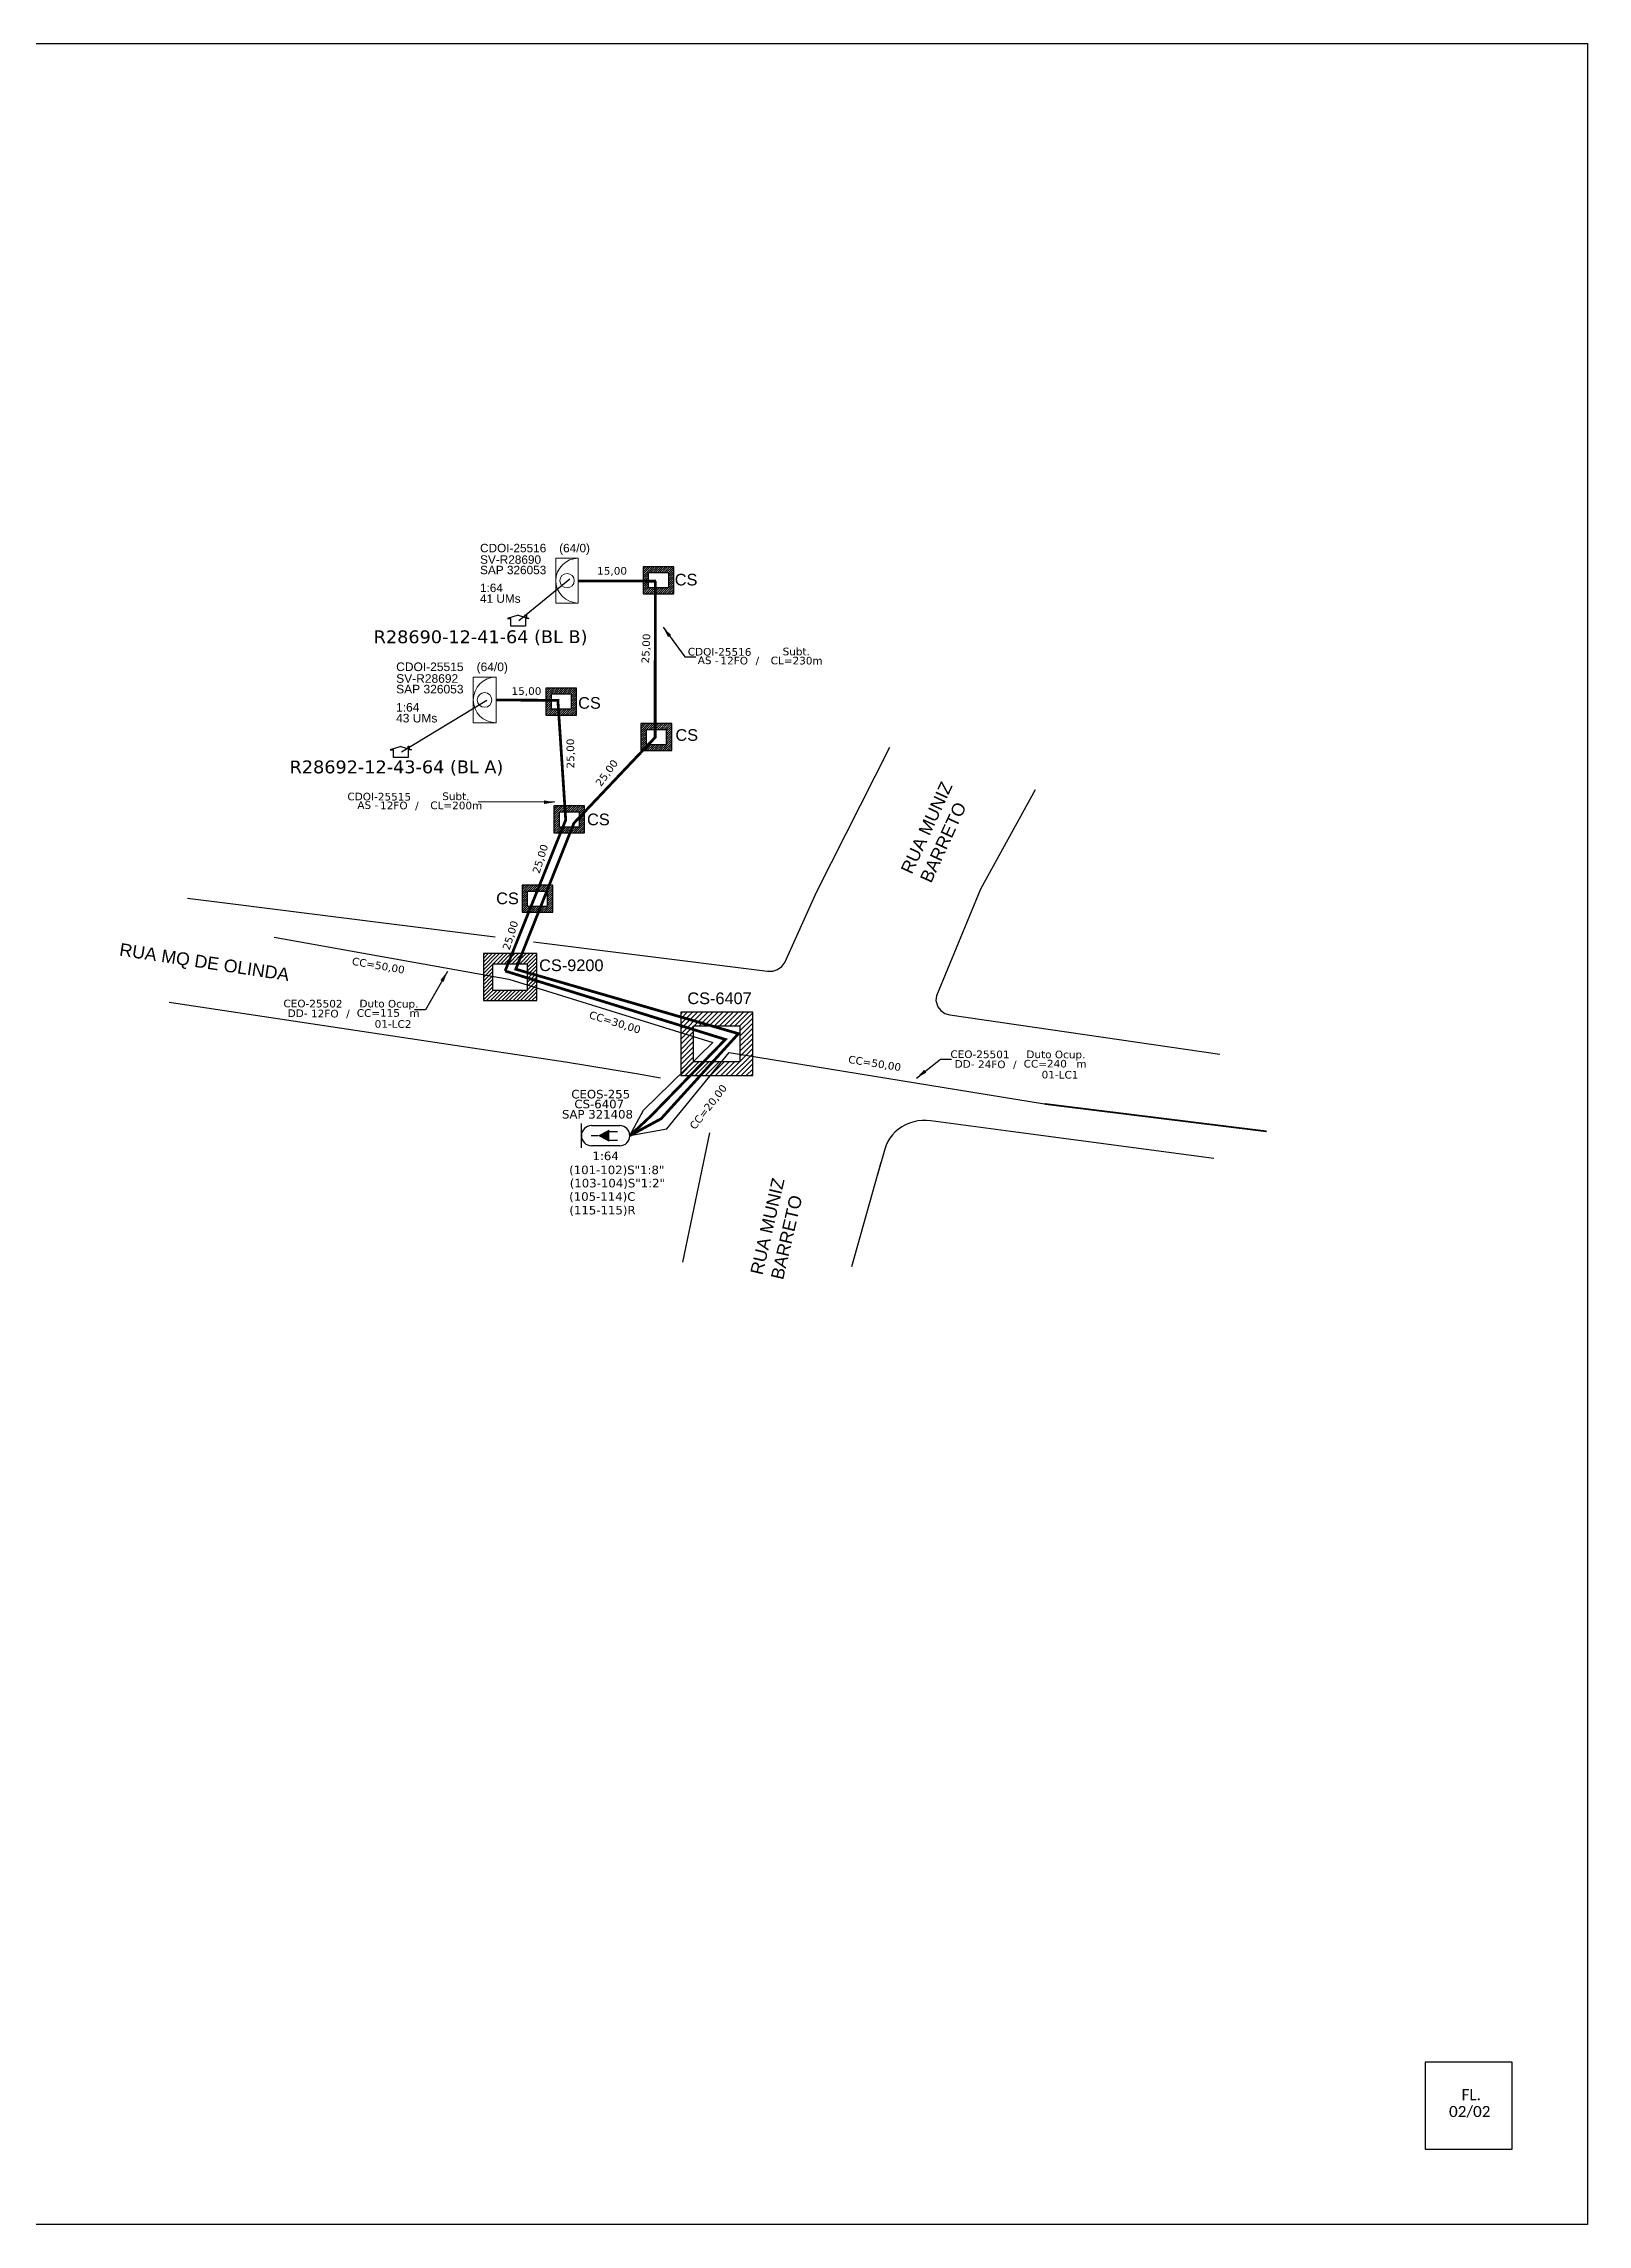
# Model space of a CAD drawing. Extents: x -4 to 1788, y 1 to 595.
# Drawn here: x 1368 to 1788, y 1 to 595 of the extents above; entities that cross this region are included whole.
import ezdxf
from ezdxf.enums import TextEntityAlignment as Align

# ---------------------------------------------------------------- set-up
doc = ezdxf.new("R2010")
doc.units = 0
for name, color, linetype in [('10.0-Cartográfico', 4, 'Continuous'), ('10.1-Caixas Subterrâneas', 5, 'Continuous'), ('20.4-CEOS', 1, 'Continuous'), ('CAP a instalar', 1, 'Continuous'), ('CD a instalar', 1, 'Continuous'), ('CDOI', 1, 'Continuous'), ('celulas gpon', 7, 'Continuous'), ('label_cabos', 7, 'Continuous'), ('Legenda', 1, 'Continuous'), ('locais legendas', 7, 'Continuous'), ('surveys', 7, 'Continuous')]:
    doc.layers.add(name, color=color, linetype=linetype)
for name, color, linetype, lineweight in [("20.0-LEGENDA DOS CDO'S", 1, 'Continuous', 0), ('20.1-CDO_INTERIOR', 1, 'Continuous', 0), ('Segmento Logradouro Texto', 251, 'Continuous', 0)]:
    doc.layers.add(name, color=color, linetype=linetype, lineweight=lineweight)
doc.layers.add('DROP DE CLIENTE', color=140, linetype='Continuous', plot=False)
doc.layers.add('EXTRA', color=50, linetype='Continuous', plot=False)
doc.styles.add('ARIAL', font='arial.ttf')
doc.styles.add('DIGICADE', font='arial.ttf')
doc.styles.add('siredit', font='verdana.ttf')
doc.styles.add('WMF-Calibri0', font='calibri.ttf')
doc.linetypes.add('FENCELINE1', pattern='A,0.25,-0.1,[133,ltypeshp.shx,S=0.1,R=0,X=-0.1,Y=0],-0.1,1', length=1.45)
doc.dimstyles.new('CC', dxfattribs={"dimtxt": 0.8, "dimasz": 2, "dimexe": 0.18, "dimexo": 0.0625, "dimgap": 0.09, "dimtad": 0, "dimdec": 0, "dimrnd": 1, "dimzin": 0, "dimdsep": 46, "dimtxsty": 'siredit', "dimblk": 'NONE', "dimcen": 0, "dimse1": 1, "dimse2": 1, "dimsd1": 1, "dimsd2": 1, "dimclrt": 7, "dimadec": 0, "dimazin": 0, "dimtfac": 1, "dimtdec": 0, "dimtofl": 0, "dimtmove": 0, "dimatfit": 3, "dimfxl": 0, "dimtolj": 1, "dimtzin": 0, "dimarcsym": 0})

# ---------------------------------------------------------------- blocks, each defined once
blk = doc.blocks.new('SURVEY_SURVEY')
for p, q in [((0, 0.0000127), (-0.0000126, 0.000009)), ((-0.0000126, 0.000009), (-0.0000086, 0.000009)), ((-0.0000086, 0), (-0.0000086, 0.000009)), ((0.0000086, 0), (-0.0000086, 0)), ((0, 0.0000127), (0.0000126, 0.000009)), ((0.0000084, 0.0000132), (0.0000098, 0.0000132)), ((0.0000084, 0.0000103), (0.0000084, 0.0000132)), ((0.0000126, 0.000009), (0.0000086, 0.000009)), ((0.0000086, 0.000009), (0.0000086, 0)), ((0.0000098, 0.0000132), (0.0000098, 0.0000099))]:
    blk.add_line(p, q)
blk = doc.blocks.new('*U115')
at = {"layer": '20.4-CEOS'}
for p, q in [((-4.54, 1.19), (-1.19, 1.19)), ((-1.19, -1.19), (-4.54, -1.19))]:
    blk.add_line(p, q, dxfattribs=at)
for points in [[(-5.73, -1.43), (-5.73, 1.44)], [(-3.79, 0), (-4.59, 0)], [(-2.47, 0.48), (-1.45, 0.48)], [(-2.47, -0.52), (-1.45, -0.52)]]:
    blk.add_lwpolyline(points, dxfattribs=at)
blk.add_lwpolyline([(-3.79, 0, 0, 1.47, 0), (-2.41, 0, 1.47, 1.47, 0)], format="xyseb", dxfattribs=at)
for centre, start, end in [((-4.54, 0), 90, 270), ((-1.19, 0), 270, 90)]:
    blk.add_arc(centre, 1.19, start, end, dxfattribs=at)
at = {"layer": '20.4-CEOS', "color": 7, "style": 'siredit'}
for tag, p in [('FID', (-2.86, 5.6)), ('LOCAL', (-2.86, 4.24)), ('SAP', (-2.81, 2.77)), ('RACIO_SPLITAGEM', (-2.86, -1.88))]:
    blk.add_attdef(tag, text='', height=1.01, dxfattribs=at).set_placement(p, align=Align.TOP_CENTER)
for tag, flags, p in [('ID_ATIVIDADE', 3, (-2.86, -3.58)), ('FATOR', 1, (-2.86, -4.89))]:
    blk.add_attdef(tag, text='', height=1.01, dxfattribs=dict(at, flags=flags)).set_placement(p, align=Align.TOP_CENTER)
at = {"layer": '20.4-CEOS', "color": 7, "style": 'siredit', "flags": 3}
blk.add_attdef('QTDE', (-4.97, -7.12), '', height=1.01, dxfattribs=at)
blk = doc.blocks.new('*U113')
at = {"layer": '20.4-CEOS', "color": 7, "style": 'siredit'}
for tag, p in [('FIBRAS_SPLITTER', (0, 0)), ('FIBRAS_TOP_C', (0, -4.13)), ('RESERVA_FINAIS', (0, -5.46))]:
    blk.add_attdef(tag, p, '', height=1.01, dxfattribs=at)
for tag, p, flags in [('ID_ATIVIDADE', (0, -6.77), 3), ('FATOR', (0, -8.09), 1), ('QTDE', (0, -9.4), 1), ('FID', (0, -10.71), 1)]:
    blk.add_attdef(tag, p, '', height=1.01, dxfattribs=dict(at, flags=flags))
blk = doc.blocks.new('*U114')
at = {"layer": '20.4-CEOS', "color": 7, "style": 'siredit'}
blk.add_attdef('FIBRAS_SPLITTER', (0, 0), '', height=1.01, dxfattribs=at)
for tag, p, flags in [('ID_ATIVIDADE', (0, -1.48), 3), ('FATOR', (0, -2.79), 1), ('QTDE', (0, -4.11), 1), ('FID', (0, -5.42), 1)]:
    blk.add_attdef(tag, p, '', height=1.01, dxfattribs=dict(at, flags=flags))
blk = doc.blocks.new('LEGENDA DOS CABOS')
at = {"layer": 'EXTRA', "color": 0, "style": 'siredit'}
for tag, p in [('ID', (4.6, 0.97)), ('XX', (9.03, 0.97))]:
    blk.add_attdef(tag, text='', height=0.48, rotation=359.69, dxfattribs=at).set_placement(p, align=Align.MIDDLE_CENTER)
at = {"layer": 'Legenda', "color": 0, "style": 'siredit'}
for tag, p in [('TIPO_CABO', (1.31, 0)), ('CABO', (4.69, -0.05)), ('/', (6.81, -0.05)), ('METROS', (10.03, -0.05))]:
    blk.add_attdef(tag, text='', height=0.8, rotation=359.69, dxfattribs=at).set_placement(p, align=Align.MIDDLE_CENTER)
blk = doc.blocks.new('_None')
blk = doc.blocks.new('Inst CB DT OCUP CFOA-SM-DD-G-24')
at = {"layer": 'label_cabos', "color": 0, "style": 'siredit'}
for tag, flags, p in [('ID_ATIVIDADE', 3, (1.31, 2.67)), ('FATOR', 1, (11.56, 2.55))]:
    blk.add_attdef(tag, text='', height=1, rotation=359.69, dxfattribs=dict(at, flags=flags)).set_placement(p, align=Align.MIDDLE_CENTER)
for tag, p in [('TIPO_CABO', (1.11, 0)), ('DESTINO_CABO', (3.13, 1.26)), ('CABO', (4.69, -0.05)), ('/', (7.71, -0.05)), ('LANCE', (10.41, 0.02)), ('TIPO_CABO', (13.11, 1.24)), ('UND', (16.46, 0)), ('FID', (13.65, -1.41))]:
    blk.add_attdef(tag, text='', height=1, rotation=359.69, dxfattribs=at).set_placement(p, align=Align.MIDDLE_CENTER)
blk.add_attdef('QTDE', (11.93, -0.45), '', height=1, rotation=359.69, dxfattribs=at)
blk = doc.blocks.new('Inst CB DT OCUP CFOA-SM-DD-S-12')
at = {"layer": 'label_cabos', "color": 0, "style": 'siredit'}
for tag, flags, p in [('ID_ATIVIDADE', 3, (1.31, 2.67)), ('FATOR', 1, (11.56, 2.55))]:
    blk.add_attdef(tag, text='', height=1, rotation=359.69, dxfattribs=dict(at, flags=flags)).set_placement(p, align=Align.MIDDLE_CENTER)
for tag, p in [('TIPO_CABO', (1.11, 0)), ('DESTINO_CABO', (3.13, 1.26)), ('CABO', (4.69, -0.05)), ('/', (7.71, -0.05)), ('LANCE', (10.41, 0.02)), ('TIPO_CABO', (13.11, 1.24)), ('UND', (16.46, 0)), ('FID', (13.65, -1.41))]:
    blk.add_attdef(tag, text='', height=1, rotation=359.69, dxfattribs=at).set_placement(p, align=Align.MIDDLE_CENTER)
blk.add_attdef('QTDE', (11.93, -0.45), '', height=1, rotation=359.69, dxfattribs=at)
blk = doc.blocks.new('*X98')
at = {"color": 0, "linetype": 'Continuous'}
for p, q in [((-1.25, 0.34099), (-0.49099, 1.1)), ((-1.25, 0.517767), (-0.667767, 1.1)), ((-1.25, 0.694544), (-0.844544, 1.1)), ((-1.25, 0.87132), (-1.02132, 1.1)), ((-1.25, 1.048097), (-1.198097, 1.1)), ((-0.789214, 0.625), (-0.314214, 1.1)), ((-0.612437, 0.625), (-0.137437, 1.1)), ((-0.43566, 0.625), (0.03934, 1.1)), ((-0.258883, 0.625), (0.216117, 1.1)), ((-0.082107, 0.625), (0.392893, 1.1)), ((0.09467, 0.625), (0.56967, 1.1)), ((0.271447, 0.625), (0.746447, 1.1)), ((0.448223, 0.625), (0.923223, 1.1)), ((0.625, 0.625), (1.1, 1.1)), ((0.801777, 0.625), (1.25, 1.073223)), ((0.8035, 0.449947), (1.25, 0.896447)), ((-1.25, 0.164214), (-0.8035, 0.610714)), ((-1.25, -0.012563), (-0.8035, 0.433937)), ((-1.25, -0.18934), (-0.8035, 0.25716)), ((-1.25, -0.366117), (-0.8035, 0.080383)), ((0.8035, 0.27317), (1.25, 0.71967)), ((0.8035, 0.096393), (1.25, 0.542893)), ((0.8035, -0.080383), (1.25, 0.366117)), ((0.8035, -0.25716), (1.25, 0.18934)), ((0.8035, -0.433937), (1.25, 0.012563)), ((-1.25, -0.542893), (-0.8035, -0.096393)), ((-1.25, -0.71967), (-0.8035, -0.27317)), ((-1.25, -0.896447), (-0.8035, -0.449947)), ((-1.25, -1.073223), (-0.801777, -0.625)), ((-1.1, -1.1), (-0.625, -0.625)), ((-0.923223, -1.1), (-0.448223, -0.625)), ((-0.746447, -1.1), (-0.271447, -0.625)), ((-0.56967, -1.1), (-0.09467, -0.625)), ((-0.392893, -1.1), (0.082107, -0.625)), ((-0.216117, -1.1), (0.258883, -0.625)), ((-0.03934, -1.1), (0.43566, -0.625)), ((0.137437, -1.1), (0.612437, -0.625)), ((0.314214, -1.1), (0.789214, -0.625)), ((0.49099, -1.1), (1.25, -0.34099)), ((0.667767, -1.1), (1.25, -0.517767)), ((0.8035, -0.610714), (1.25, -0.164214)), ((0.844544, -1.1), (1.25, -0.694544)), ((1.02132, -1.1), (1.25, -0.87132)), ((1.198097, -1.1), (1.25, -1.048097))]:
    blk.add_line(p, q, dxfattribs=at)

msp = doc.modelspace()

# ---------------------------------------------------------------- linework, layer by layer
at = {"color": 7}
msp.add_lwpolyline([(947.45, 595.26), (1788.45, 595.26), (1788.45, 1.26), (947.45, 1.26)], close=True, dxfattribs=at)
at = {"color": 0}
msp.add_lwpolyline([(1767.96, 45.46), (1744.25, 45.46), (1744.25, 21.75), (1767.96, 21.75)], close=True, dxfattribs=at)
at = {"layer": '10.0-Cartográfico'}
for points in [[(1578.55, 364.34), (1598.44, 403.63)], [(1638.08, 392.01), (1623.16, 364.93), (1611.15, 335.91), (1610.99, 334.62), (1611.48, 332.94), (1612.3, 331.89), (1613.44, 331.11), (1614.77, 330.71), (1688.35, 320.04)], [(1407.16, 362.53), (1418.77, 361.07)], [(1528.89, 347.18), (1565.16, 342.61), (1566.57, 342.64), (1567.89, 343.05), (1569, 343.86), (1569.86, 345.01), (1578.55, 364.34)], [(1418.77, 361.07), (1461.3, 355.7)], [(1461.3, 355.7), (1490.96, 351.97)], [(1501.43, 350.64), (1528.89, 347.18)], [(1535.95, 313.45), (1529.44, 314.69), (1510.13, 317.78), (1402.14, 334.07)], [(1542.1, 263.33), (1549.43, 298.56)], [(1631.43, 298.93), (1609.63, 301.83), (1608.46, 301.92), (1607.27, 301.93), (1606.1, 301.81), (1604.96, 301.57), (1603.84, 301.22), (1602.76, 300.77), (1601.76, 300.22), (1600.8, 299.59), (1599.94, 298.85), (1599.16, 298.03), (1598.48, 297.15), (1597.88, 296.2), (1597.42, 295.2), (1597.06, 294.15), (1595, 286.83)], [(1686.72, 291.57), (1631.43, 298.93)], [(1596.03, 290.49), (1588.02, 262.04)]]:
    msp.add_lwpolyline(points, dxfattribs=at)
at = {"layer": '10.1-Caixas Subterrâneas', "color": 30}
for p, q in [((1504.76, 419.71), (1504.76, 412.36)), ((1513.12, 419.71), (1504.76, 419.71)), ((1506.25, 413.94), (1506.25, 418.12)), ((1506.25, 418.12), (1511.63, 418.12)), ((1511.63, 418.12), (1511.63, 413.94)), ((1513.12, 412.36), (1513.12, 419.71)), ((1504.76, 412.36), (1513.12, 412.36)), ((1511.63, 413.94), (1506.25, 413.94)), ((1530.67, 410.05), (1530.67, 402.7)), ((1539.03, 410.05), (1530.67, 410.05)), ((1539.03, 402.7), (1539.03, 410.05)), ((1532.16, 404.29), (1532.16, 408.47)), ((1532.16, 408.47), (1537.53, 408.47)), ((1537.53, 404.29), (1532.16, 404.29)), ((1537.53, 408.47), (1537.53, 404.29)), ((1530.67, 402.7), (1539.03, 402.7)), ((1506.94, 387.63), (1506.94, 380.28)), ((1515.3, 387.63), (1506.94, 387.63)), ((1515.3, 380.28), (1515.3, 387.63)), ((1506.94, 380.28), (1515.3, 380.28)), ((1508.44, 381.86), (1508.44, 386.04)), ((1508.44, 386.04), (1513.81, 386.04)), ((1513.81, 381.86), (1508.44, 381.86)), ((1513.81, 386.04), (1513.81, 381.86)), ((1498.28, 366), (1498.28, 358.65)), ((1506.63, 366), (1498.28, 366)), ((1499.77, 360.23), (1499.77, 364.41)), ((1499.77, 364.41), (1505.14, 364.41)), ((1505.14, 364.41), (1505.14, 360.23)), ((1506.63, 358.65), (1506.63, 366)), ((1498.28, 358.65), (1506.63, 358.65)), ((1505.14, 360.23), (1499.77, 360.23)), ((1487.75, 347.4), (1487.75, 334.61)), ((1502.29, 347.4), (1487.75, 347.4)), ((1490.35, 337.37), (1490.35, 344.64)), ((1490.35, 344.64), (1499.7, 344.64)), ((1499.7, 344.64), (1499.7, 337.37)), ((1502.29, 334.61), (1502.29, 347.4)), ((1487.75, 334.61), (1502.29, 334.61)), ((1499.7, 337.37), (1490.35, 337.37)), ((1541.49, 331.44), (1541.49, 314.16)), ((1561.13, 331.44), (1541.49, 331.44)), ((1545, 317.89), (1545, 327.71)), ((1545, 327.71), (1557.62, 327.71)), ((1557.62, 327.71), (1557.62, 317.89)), ((1561.13, 314.16), (1561.13, 331.44)), ((1557.62, 317.89), (1545, 317.89)), ((1541.49, 314.16), (1561.13, 314.16))]:
    msp.add_line(p, q, dxfattribs=at)
at = {"layer": '20.1-CDO_INTERIOR', "color": 1, "lineweight": 18}
for points in [[(1507.48, 442.86), (1507.47, 455.08), (1513.58, 455.09), (1513.59, 442.87)], [(1484.97, 410.26), (1484.97, 422.69), (1491.18, 422.69), (1491.18, 410.27)]]:
    msp.add_lwpolyline(points, close=True, dxfattribs=at)
for centre, radius in [((1510.53, 448.98), 1.96), ((1488.07, 416.48), 1.99)]:
    msp.add_circle(centre, radius, dxfattribs=at)
for centre, radius in [((1513.59, 448.98), 6.11), ((1491.18, 416.48), 6.21)]:
    msp.add_arc(centre, radius, 90.02759, 270.02759, dxfattribs=at)
at = {"layer": 'CAP a instalar', "color": 7, "ltscale": 50}
for p, q in [((1430.71, 351.91), (1494.65, 340.47)), ((1494.65, 340.47), (1550.22, 323.16)), ((1531.35, 304.76), (1550.22, 323.16)), ((1537.73, 299.66), (1554.72, 320.48)), ((1554.72, 320.48), (1640.57, 306.46)), ((1527.64, 297.81), (1531.35, 304.76)), ((1527.64, 297.81), (1537.73, 299.66))]:
    msp.add_line(p, q, dxfattribs=at)
at = {"layer": 'CAP a instalar', "color": 1, "ltscale": 50, "const_width": 0.461}
msp.add_lwpolyline([(1640.57, 306.46), (1701.1, 298.97)], dxfattribs=at)
at = {"layer": 'CD a instalar', "color": 1, "linetype": 'FENCELINE1', "ltscale": 5, "const_width": 0.754}
for points in [[(1527.64, 297.81), (1536.15, 302.42), (1557.2, 325.59), (1496.56, 343.15), (1512.39, 382.92), (1534.53, 406.29), (1534.56, 448.85)], [(1513.43, 448.88), (1534.76, 448.85)], [(1491.26, 416.48), (1508.03, 416.38), (1510.17, 383.82), (1493.66, 342.66)], [(1527.64, 297.81), (1533.45, 303.25), (1553.65, 324.01), (1493.66, 342.66)]]:
    msp.add_lwpolyline(points, dxfattribs=at)
at = {"layer": 'DROP DE CLIENTE'}
for points in [[(1497.43, 438.11), (1511.33, 449.43)], [(1465.44, 402.34), (1488.66, 416.47)]]:
    msp.add_lwpolyline(points, dxfattribs=at)
at = {"layer": 'locais legendas', "color": 30}
for p, q in [((1531.26, 452.75), (1531.26, 445.4)), ((1539.62, 452.75), (1531.26, 452.75)), ((1539.62, 445.4), (1539.62, 452.75)), ((1532.75, 446.99), (1532.75, 451.17)), ((1532.75, 451.17), (1538.12, 451.17)), ((1538.12, 446.99), (1532.75, 446.99)), ((1538.12, 451.17), (1538.12, 446.99)), ((1531.26, 445.4), (1539.62, 445.4))]:
    msp.add_line(p, q, dxfattribs=at)

# ---------------------------------------------------------------- block references
at = {"color": 0, "lineweight": 0}
ref = msp.add_blockref('Inst CB DT OCUP CFOA-SM-DD-S-12', (1434.84, 331.16), dxfattribs=dict(at, xscale=2.073924533821601, yscale=2.073924533821601, zscale=2.073924533821601))
ref.add_attrib('DESTINO_CABO', 'CEO-25502', dxfattribs={"layer": 'label_cabos', "color": 0, "height": 2.074, "rotation": 359.69001, "style": 'siredit'}).set_placement((1441.33, 333.78), align=Align.MIDDLE_CENTER)
ref.add_attrib('TIPO_CABO', 'Duto Ocup.', dxfattribs={"layer": 'label_cabos', "color": 0, "height": 2.074, "rotation": 359.69001, "style": 'siredit'}).set_placement((1462.02, 333.75), align=Align.MIDDLE_CENTER)
ref.add_attrib('/', '/', dxfattribs={"layer": 'label_cabos', "color": 0, "height": 2.07, "rotation": 359.69001, "style": 'siredit'}).set_placement((1450.84, 331.06), align=Align.MIDDLE_CENTER)
ref.add_attrib('FID', '01-LC2', dxfattribs={"layer": 'label_cabos', "color": 0, "height": 2.074, "rotation": 359.69001, "style": 'siredit'}).set_placement((1463.14, 328.23), align=Align.MIDDLE_CENTER)
ref.add_attrib('LANCE', 'CC=', dxfattribs={"layer": 'label_cabos', "color": 0, "height": 2.074, "rotation": 359.69001, "style": 'siredit'}).set_placement((1456.43, 331.21), align=Align.MIDDLE_CENTER)
ref.add_attrib('UND', 'm', dxfattribs={"layer": 'label_cabos', "color": 0, "height": 2.07, "rotation": 359.69001, "style": 'siredit'}).set_placement((1468.98, 331.17), align=Align.MIDDLE_CENTER)
ref.add_attrib('CABO', '12FO', dxfattribs={"layer": 'label_cabos', "color": 0, "height": 2.074, "rotation": 359.69001, "style": 'siredit'}).set_placement((1444.55, 331.06), align=Align.MIDDLE_CENTER)
ref.add_attrib('TIPO_CABO', 'DD-', dxfattribs={"layer": 'label_cabos', "color": 0, "height": 2.074, "rotation": 359.69001, "style": 'siredit'}).set_placement((1437.14, 331.15), align=Align.MIDDLE_CENTER)
ref.add_attrib('QTDE', '115', (1459.58, 330.22), dxfattribs={"layer": 'label_cabos', "color": 0, "height": 2.074, "rotation": 359.69001, "style": 'siredit'})
ref = msp.add_blockref('Inst CB DT OCUP CFOA-SM-DD-G-24', (1616.5, 317.35), dxfattribs=dict(at, xscale=2.073924533821613, yscale=2.073924533821613, zscale=2.073924533821613))
ref.add_attrib('DESTINO_CABO', 'CEO-25501', dxfattribs={"layer": 'label_cabos', "color": 0, "height": 2.074, "rotation": 359.69001, "style": 'siredit'}).set_placement((1623, 319.97), align=Align.MIDDLE_CENTER)
ref.add_attrib('TIPO_CABO', 'Duto Ocup.', dxfattribs={"layer": 'label_cabos', "color": 0, "height": 2.074, "rotation": 359.69001, "style": 'siredit'}).set_placement((1643.69, 319.93), align=Align.MIDDLE_CENTER)
ref.add_attrib('/', '/', dxfattribs={"layer": 'label_cabos', "color": 0, "height": 2.07, "rotation": 359.69001, "style": 'siredit'}).set_placement((1632.5, 317.24), align=Align.MIDDLE_CENTER)
ref.add_attrib('FID', '01-LC1', dxfattribs={"layer": 'label_cabos', "color": 0, "height": 2.074, "rotation": 359.69001, "style": 'siredit'}).set_placement((1644.81, 314.41), align=Align.MIDDLE_CENTER)
ref.add_attrib('LANCE', 'CC=', dxfattribs={"layer": 'label_cabos', "color": 0, "height": 2.074, "rotation": 359.69001, "style": 'siredit'}).set_placement((1638.09, 317.39), align=Align.MIDDLE_CENTER)
ref.add_attrib('UND', 'm', dxfattribs={"layer": 'label_cabos', "color": 0, "height": 2.07, "rotation": 359.69001, "style": 'siredit'}).set_placement((1650.65, 317.35), align=Align.MIDDLE_CENTER)
ref.add_attrib('CABO', '24FO', dxfattribs={"layer": 'label_cabos', "color": 0, "height": 2.074, "rotation": 359.69001, "style": 'siredit'}).set_placement((1626.22, 317.24), align=Align.MIDDLE_CENTER)
ref.add_attrib('TIPO_CABO', 'DD-', dxfattribs={"layer": 'label_cabos', "color": 0, "height": 2.074, "rotation": 359.69001, "style": 'siredit'}).set_placement((1618.81, 317.34), align=Align.MIDDLE_CENTER)
ref.add_attrib('QTDE', '240', (1641.24, 316.4), dxfattribs={"layer": 'label_cabos', "color": 0, "height": 2.074, "rotation": 359.69001, "style": 'siredit'})
at = {"layer": '10.1-Caixas Subterrâneas', "color": 30, "rotation": 180.0000000000622}
for p, xscale, yscale, zscale in [((1508.94, 416.03), 3.342181040154347, 3.342181040154347, 6.684362080308695), ((1534.85, 406.38), 3.342181040154347, 3.342181040154347, 6.684362080308695), ((1511.12, 383.95), 3.342181040154347, 3.342181040154347, 6.684362080308695), ((1502.45, 362.32), 3.342181040154347, 3.342181040154347, 6.684362080308695), ((1495.02, 341), 5.815109452718044, 5.815109452718044, 11.63021890543609), ((1551.31, 322.8), 7.854865378340228, 7.854865378340228, 15.70973075668046)]:
    msp.add_blockref('*X98', p, dxfattribs=dict(at, xscale=xscale, yscale=yscale, zscale=zscale))
at = {"layer": '20.4-CEOS', "lineweight": 0}
ref = msp.add_blockref('*U115', (1527.64, 297.8), dxfattribs=dict(at, xscale=2.30436059313511, yscale=2.30436059313511, zscale=2.30436059313511))
ref.add_attrib('FID', 'CEOS-255', dxfattribs={"color": 7, "height": 2.327, "style": 'siredit'}).set_placement((1519.7, 310.28), align=Align.TOP_CENTER)
ref.add_attrib('LOCAL', 'CS-6407', dxfattribs={"color": 7, "height": 2.327, "style": 'siredit'}).set_placement((1519.3, 307.59), align=Align.TOP_CENTER)
ref.add_attrib('SAP', 'SAP 321408', dxfattribs={"color": 7, "height": 2.327, "style": 'siredit'}).set_placement((1518.82, 304.8), align=Align.TOP_CENTER)
ref.add_attrib('RACIO_SPLITAGEM', '1:64', dxfattribs={"color": 7, "height": 2.327, "style": 'siredit'}).set_placement((1521.04, 293.46), align=Align.TOP_CENTER)
at = {"layer": '20.4-CEOS', "color": 0, "lineweight": 0}
ref = msp.add_blockref('*U113', (1511.1, 287.32), dxfattribs=dict(at, xscale=2.30436059313511, yscale=2.30436059313511, zscale=2.30436059313511))
ref.add_attrib('FIBRAS_SPLITTER', '(101-102)S"1:8"', (1511.1, 287.32), dxfattribs={"color": 7, "height": 2.3267, "style": 'siredit'})
ref.add_attrib('FIBRAS_TOP_C', '(105-114)C', (1511.1, 280.07), dxfattribs={"color": 7, "height": 2.327, "style": 'siredit'})
ref.add_attrib('RESERVA_FINAIS', '(115-115)R', (1511.16, 276.36), dxfattribs={"color": 7, "height": 2.327, "style": 'siredit'})
at = {"layer": '20.4-CEOS', "color": 0, "lineweight": 0, "xscale": 2.30436059313511, "yscale": 2.30436059313511, "zscale": 2.30436059313511}
msp.add_blockref('*U114', (1511.26, 283.72), dxfattribs=at).add_auto_attribs({'FIBRAS_SPLITTER': '(103-104)S"1:2"'})
at = {"layer": 'label_cabos', "color": 0, "lineweight": 0}
ref = msp.add_blockref('LEGENDA DOS CABOS', (1543.29, 426.21), dxfattribs=dict(at, xscale=2.073924533821613, yscale=2.073924533821613, zscale=2.073924533821613))
ref.add_attrib('ID', 'CDOI-25516', dxfattribs={"color": 0, "height": 2.074, "rotation": 359.69001, "style": 'siredit'}).set_placement((1552.08, 429.59), align=Align.MIDDLE_CENTER)
ref.add_attrib('CABO', '12FO', dxfattribs={"color": 0, "height": 2.074, "rotation": 359.69001, "style": 'siredit'}).set_placement((1556.07, 427.2), align=Align.MIDDLE_CENTER)
ref.add_attrib('METROS', 'CL=230m', dxfattribs={"color": 0, "height": 2.074, "rotation": 359.69001, "style": 'siredit'}).set_placement((1573.07, 427.2), align=Align.MIDDLE_CENTER)
ref.add_attrib('XX', 'Subt.', dxfattribs={"color": 0, "height": 2.074, "rotation": 359.69001, "style": 'siredit'}).set_placement((1572.96, 429.68), align=Align.MIDDLE_CENTER)
ref.add_attrib('/', '/', dxfattribs={"color": 0, "height": 2.07, "rotation": 359.69001, "style": 'siredit'}).set_placement((1562.35, 427.2), align=Align.MIDDLE_CENTER)
ref.add_attrib('TIPO_CABO', 'AS -', dxfattribs={"color": 0, "height": 2.074, "rotation": 359.69001, "style": 'siredit'}).set_placement((1548.97, 427.29), align=Align.MIDDLE_CENTER)
ref = msp.add_blockref('LEGENDA DOS CABOS', (1450.57, 386.77), dxfattribs=dict(at, xscale=2.073924533821613, yscale=2.073924533821613, zscale=2.073924533821613))
ref.add_attrib('ID', 'CDOI-25515', dxfattribs={"color": 0, "height": 2.074, "rotation": 359.69001, "style": 'siredit'}).set_placement((1459.37, 390.15), align=Align.MIDDLE_CENTER)
ref.add_attrib('CABO', '12FO', dxfattribs={"color": 0, "height": 2.074, "rotation": 359.69001, "style": 'siredit'}).set_placement((1463.36, 387.75), align=Align.MIDDLE_CENTER)
ref.add_attrib('METROS', 'CL=200m', dxfattribs={"color": 0, "height": 2.074, "rotation": 359.69001, "style": 'siredit'}).set_placement((1480.35, 387.75), align=Align.MIDDLE_CENTER)
ref.add_attrib('XX', 'Subt.', dxfattribs={"color": 0, "height": 2.074, "rotation": 359.69001, "style": 'siredit'}).set_placement((1480.25, 390.24), align=Align.MIDDLE_CENTER)
ref.add_attrib('/', '/', dxfattribs={"color": 0, "height": 2.07, "rotation": 359.69001, "style": 'siredit'}).set_placement((1469.64, 387.75), align=Align.MIDDLE_CENTER)
ref.add_attrib('TIPO_CABO', 'AS -', dxfattribs={"color": 0, "height": 2.074, "rotation": 359.69001, "style": 'siredit'}).set_placement((1456.26, 387.85), align=Align.MIDDLE_CENTER)
at = {"layer": 'locais legendas', "color": 30, "xscale": 3.342181040154347, "yscale": 3.342181040154347, "zscale": 6.684362080308695, "rotation": 180.0000000000622}
msp.add_blockref('*X98', (1535.44, 449.08), dxfattribs=at)
at = {"layer": 'surveys', "color": 255, "xscale": 230436.0593135111, "yscale": 230436.0593135111, "zscale": 230436.0593135111}
for p in [(1497.23, 436.61), (1465.28, 400.84)]:
    msp.add_blockref('SURVEY_SURVEY', p, dxfattribs=at)

# ---------------------------------------------------------------- texts
at = {"style": 'WMF-Calibri0'}
for s, p in [('FL.', (1754.18, 35.09)), ('02/02', (1750.76, 30.5))]:
    msp.add_text(s, height=3, dxfattribs=at).set_placement(p)
at = {"layer": "20.0-LEGENDA DOS CDO'S", "color": 1, "style": 'ARIAL'}
for s, height, p in [('CDOI-25516', 2.3, (1486.83, 456.71)), ('SAP 326053', 2.3, (1486.83, 450.74)), ('SV-R28690', 2.3, (1486.84, 453.58)), ('1:64', 2.3, (1486.81, 445.87)), ('41 UMs', 2.3, (1486.81, 442.96)), ('SV-R28692', 2.339, (1463.99, 421.16)), ('CDOI-25515', 2.339, (1463.99, 424.35)), ('SAP 326053', 2.339, (1463.98, 418.27)), ('43 UMs', 2.339, (1463.96, 410.36)), ('1:64', 2.339, (1463.96, 413.32))]:
    msp.add_text(s, height=height, rotation=359.97241, dxfattribs=at).set_placement(p)
for height, p in [(2.3005, (1509.01, 456.7)), (2.3387, (1486.53, 424.33))]:
    msp.add_text('        (64/0)', height=height, rotation=359.97241, dxfattribs=at).set_placement(p, align=Align.CENTER)
at = {"layer": 'CDOI', "color": 7, "linetype": 'Continuous', "style": 'siredit'}
for s, p in [('R28690-12-41-64 (BL B)', (1457.86, 431.93)), ('R28692-12-43-64 (BL A)', (1434.95, 396.49))]:
    msp.add_text(s, height=3.5021, rotation=0.02759, dxfattribs=at).set_placement(p)
at = {"layer": 'celulas gpon', "color": 3, "style": 'siredit'}
for s, rotation, p in [('15,00', 0.07305, (1518.72, 450.61)), ('25,00', 87.36175, (1532.85, 426.39)), ('15,00', 0.07305, (1495.4, 417.87)), ('25,00', 90.38476, (1512.5, 397.82)), ('25,00', 53.97245, (1519.76, 392.71)), ('25,00', 72.79397, (1503.01, 369.02)), ('25,00', 72.79397, (1494.86, 348.19)), ('CC=50,00', 350.26137, (1451.82, 344.37)), ('CC=30,00', 342.79397, (1516.36, 329.86)), ('CC=20,00', 52.24915, (1545.36, 299.29))]:
    msp.add_text(s, height=2.074, rotation=rotation, dxfattribs=at).set_placement(p)
at = {"layer": 'celulas gpon', "style": 'siredit'}
msp.add_text('CC=50,00', height=2.074, rotation=351.07324, dxfattribs=at).set_placement((1587.01, 317.63))
at = {"layer": 'locais legendas', "color": 30, "style": 'ARIAL'}
for s, p in [('CS', (1539.87, 447.67)), ('CS', (1513.56, 414.09)), ('CS', (1540.05, 405.35)), ('CS', (1515.98, 382.35)), ('CS', (1491.22, 360.85)), ('CS-9200', (1502.93, 342.63)), ('CS-6407', (1543.3, 333.63))]:
    msp.add_text(s, height=3.18, dxfattribs=at).set_placement(p)
at = {"layer": 'Segmento Logradouro Texto', "color": 7, "linetype": 'Continuous', "char_height": 3.4565, "attachment_point": 1, "style": 'DIGICADE'}
for s, insert, width, rotation in [('\\fArial|b0|i0|c0|p34;\\W1.0000000000;\\T1.0000000000;\\o\\lRUA MUNIZ BARRETO', (1601.29, 370.24), 34.9804, 65.32442), ('\\fArial|b0|i0|c0|p34;\\W1.0000000000;\\T1.0000000000;\\o\\lRUA MUNIZ BARRETO', (1601.29, 370.24), 34.9804, 65.32442), ('\\fArial|b0|i0|c0|p34;\\W1.0000000000;\\T1.0000000000;\\o\\lRUA MQ DE OLINDA', (1388.94, 350.3), 60.3079, 351.42099), ('\\fArial|b0|i0|c0|p34;\\W1.0000000000;\\T1.0000000000;\\o\\lRUA MUNIZ BARRETO', (1560.38, 260.45), 34.9804, 76.9374), ('\\fArial|b0|i0|c0|p34;\\W1.0000000000;\\T1.0000000000;\\o\\lRUA MUNIZ BARRETO', (1560.38, 260.45), 34.9804, 76.9374)]:
    msp.add_mtext(s, dxfattribs=dict(at, insert=insert, width=width, rotation=rotation))

# ---------------------------------------------------------------- leaders
at = {"layer": 'label_cabos'}
for points in [[(1536.67, 436.32), (1542.64, 428.19), (1545.64, 428.2)], [(1507.21, 388.62), (1486.29, 388.74)], [(1477.95, 342.53), (1471.98, 332.12), (1468.98, 332.11)], [(1605.72, 313.49), (1612.26, 318.63), (1615.26, 318.64)]]:
    msp.add_leader(points, dimstyle='CC', override={"dimasz": 3, "dimgap": 0.09, "dimtad": 0}, dxfattribs=at)

doc.saveas('drawing.dxf')
